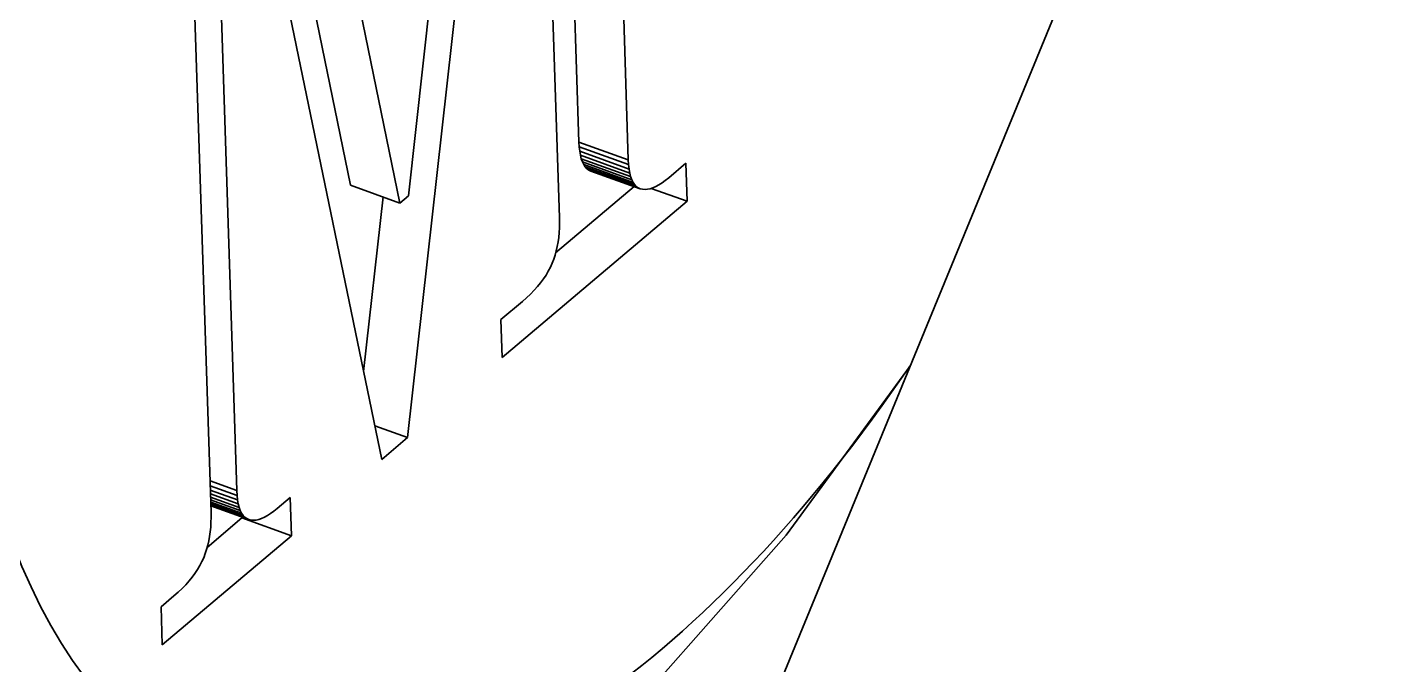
# Model space of a CAD drawing. Header units: millimetres. Extents: x 7914 to 16415, y -883 to 305.
# Drawn here: x 9245.4 to 9251.13, y -313.84 to -311.18 of the extents above; entities that cross this region are included whole.
import ezdxf

# ---------------------------------------------------------------- set-up
doc = ezdxf.new("R2010")
doc.units = ezdxf.units.MM
doc.layers.add('word_dim', color=253, linetype='Continuous')

# ---------------------------------------------------------------- blocks, each defined once
blk = doc.blocks.new('A$C091E3375')
at = {"color": 7, "lineweight": 35}
blk.add_line((96.1386, -33.3804), (72.9484, -89.8149), dxfattribs=at)
at = {"color": 7, "lineweight": 35, "ltscale": 0.101203}
blk.add_line((89.1982, -44.4488), (89.641, -40.425), dxfattribs=at)
at = {"color": 7, "lineweight": 35, "ltscale": 0.094828}
for p, q in [((89.7885, -40.4332), (89.9114, -44.2243)), ((88.3719, -45.7731), (88.2489, -41.982))]:
    blk.add_line(p, q, dxfattribs=at)
at = {"color": 7, "lineweight": 35, "ltscale": 0.09483}
blk.add_line((89.995, -40.5073), (90.118, -44.2984), dxfattribs=at)
at = {"color": 7, "lineweight": 35, "ltscale": 0.086871}
blk.add_line((89.83, -44.5417), (89.7173, -41.0687), dxfattribs=at)
at = {"color": 7, "lineweight": 35, "ltscale": 0.109706}
blk.add_line((89.6813, -41.099), (89.194, -45.4601), dxfattribs=at)
at = {"color": 7, "lineweight": 35, "ltscale": 0.079405}
blk.add_line((88.5249, -41.3675), (89.1622, -44.4792), dxfattribs=at)
at = {"color": 7, "lineweight": 35, "ltscale": 0.073998}
blk.add_line((88.3617, -41.5054), (88.9556, -44.4051), dxfattribs=at)
at = {"color": 7, "lineweight": 35, "ltscale": 0.084072}
blk.add_line((89.086, -45.5514), (88.4058, -42.258), dxfattribs=at)
at = {"color": 7, "lineweight": 35, "ltscale": 0.084882}
blk.add_line((88.3699, -42.2884), (88.4799, -45.6819), dxfattribs=at)
at = {"color": 7, "lineweight": 35, "ltscale": 0.005486}
for p, q in [((90.118, -44.2984), (89.9114, -44.2243)), ((90.1211, -44.3372), (89.9146, -44.263)), ((90.1239, -44.3538), (89.9174, -44.2797)), ((90.1322, -44.3816), (89.9257, -44.3075)), ((90.1377, -44.3929), (89.9312, -44.3187)), ((90.1592, -44.4155), (89.9527, -44.3414)), ((90.1681, -44.4195), (89.9616, -44.3453)), ((89.1622, -44.4792), (88.9556, -44.4051)), ((88.7079, -45.8706), (88.5014, -45.7965))]:
    blk.add_line(p, q, dxfattribs=at)
at = {"color": 7, "lineweight": 35, "ltscale": 0.000507336}
blk.add_line((89.9114, -44.2243), (89.9125, -44.2446), dxfattribs=at)
at = {"color": 7, "lineweight": 35, "ltscale": 0.005489}
for p, q in [((90.1192, -44.3187), (89.9125, -44.2446)), ((90.1277, -44.3687), (89.9211, -44.2945)), ((90.1441, -44.4023), (89.9374, -44.3281)), ((90.1513, -44.4098), (89.9446, -44.3357))]:
    blk.add_line(p, q, dxfattribs=at)
at = {"color": 7, "lineweight": 35, "ltscale": 0.000465243}
for p, q in [((89.9125, -44.2446), (89.9146, -44.263)), ((88.481, -45.7022), (88.4831, -45.7207))]:
    blk.add_line(p, q, dxfattribs=at)
at = {"color": 7, "lineweight": 35, "ltscale": 0.000422437}
blk.add_line((89.9146, -44.263), (89.9174, -44.2797), dxfattribs=at)
at = {"color": 7, "lineweight": 35, "ltscale": 0.000381924}
for p, q in [((89.9174, -44.2797), (89.9211, -44.2945)), ((88.4859, -45.7373), (88.4895, -45.7521))]:
    blk.add_line(p, q, dxfattribs=at)
at = {"color": 7, "lineweight": 35, "ltscale": 0.000345081}
for p, q in [((89.9211, -44.2945), (89.9257, -44.3075)), ((88.4895, -45.7521), (88.4942, -45.7651))]:
    blk.add_line(p, q, dxfattribs=at)
at = {"color": 7, "lineweight": 35, "ltscale": 0.000311178}
blk.add_line((89.9257, -44.3075), (89.9312, -44.3187), dxfattribs=at)
at = {"color": 7, "lineweight": 35, "ltscale": 0.000281854}
blk.add_line((89.9312, -44.3187), (89.9374, -44.3281), dxfattribs=at)
at = {"color": 7, "lineweight": 35, "ltscale": 0.000261188}
blk.add_line((89.9374, -44.3281), (89.9446, -44.3357), dxfattribs=at)
at = {"color": 7, "lineweight": 35, "ltscale": 0.000247268}
for p, q in [((89.9446, -44.3357), (89.9527, -44.3414)), ((88.5131, -45.7933), (88.5212, -45.799))]:
    blk.add_line(p, q, dxfattribs=at)
at = {"color": 7, "lineweight": 35, "ltscale": 0.000243243}
blk.add_line((89.9527, -44.3414), (89.9616, -44.3453), dxfattribs=at)
at = {"color": 7, "lineweight": 35, "ltscale": 0.00050751}
blk.add_line((90.118, -44.2984), (90.1192, -44.3187), dxfattribs=at)
at = {"color": 7, "lineweight": 35, "ltscale": 0.000464913}
blk.add_line((90.1192, -44.3187), (90.1211, -44.3372), dxfattribs=at)
at = {"color": 7, "lineweight": 35, "ltscale": 0.000420932}
for p, q in [((90.1211, -44.3372), (90.1239, -44.3538)), ((88.4831, -45.7207), (88.4859, -45.7373))]:
    blk.add_line(p, q, dxfattribs=at)
at = {"color": 7, "lineweight": 35, "ltscale": 0.002356}
blk.add_line((90.2869, -44.3736), (90.3589, -44.3129), dxfattribs=at)
at = {"color": 7, "lineweight": 35, "ltscale": 0.003979}
blk.add_line((90.3589, -44.3129), (90.3641, -44.4719), dxfattribs=at)
at = {"color": 7, "lineweight": 35, "ltscale": 0.000384146}
blk.add_line((90.1239, -44.3538), (90.1277, -44.3687), dxfattribs=at)
at = {"color": 7, "lineweight": 35, "ltscale": 0.000342627}
blk.add_line((90.1277, -44.3687), (90.1322, -44.3816), dxfattribs=at)
at = {"color": 7, "lineweight": 35, "ltscale": 0.000312548}
blk.add_line((90.1322, -44.3816), (90.1377, -44.3929), dxfattribs=at)
at = {"color": 7, "lineweight": 35, "ltscale": 0.000283551}
for p, q in [((90.1377, -44.3929), (90.1441, -44.4023)), ((88.4996, -45.7764), (88.5059, -45.7858))]:
    blk.add_line(p, q, dxfattribs=at)
at = {"color": 7, "lineweight": 35, "ltscale": 0.000260085}
for p, q in [((90.1441, -44.4023), (90.1513, -44.4098)), ((88.5059, -45.7858), (88.5131, -45.7933))]:
    blk.add_line(p, q, dxfattribs=at)
at = {"color": 7, "lineweight": 35, "ltscale": 0.000361195}
blk.add_line((90.2333, -44.4102), (90.246, -44.4033), dxfattribs=at)
at = {"color": 7, "lineweight": 35, "ltscale": 0.00038772}
blk.add_line((90.246, -44.4033), (90.2591, -44.3949), dxfattribs=at)
at = {"color": 7, "lineweight": 35, "ltscale": 0.000421817}
for p, q in [((90.2591, -44.3949), (90.2728, -44.3851)), ((88.621, -45.7784), (88.6347, -45.7685))]:
    blk.add_line(p, q, dxfattribs=at)
at = {"color": 7, "lineweight": 35, "ltscale": 0.000454684}
for p, q in [((90.2728, -44.3851), (90.2869, -44.3736)), ((88.6347, -45.7685), (88.6488, -45.7571))]:
    blk.add_line(p, q, dxfattribs=at)
at = {"color": 7, "lineweight": 35, "ltscale": 0.018358}
blk.add_line((89.0916, -44.4538), (89.0101, -45.1836), dxfattribs=at)
at = {"color": 7, "lineweight": 35, "ltscale": 0.001178}
blk.add_line((89.1622, -44.4792), (89.1982, -44.4488), dxfattribs=at)
at = {"color": 7, "lineweight": 35, "ltscale": 0.010763}
blk.add_line((90.1427, -44.4103), (89.8138, -44.688), dxfattribs=at)
at = {"color": 7, "lineweight": 35, "ltscale": 0.000244788}
blk.add_line((90.1513, -44.4098), (90.1592, -44.4155), dxfattribs=at)
at = {"color": 7, "lineweight": 35, "ltscale": 0.000243859}
for p, q in [((90.1592, -44.4155), (90.1681, -44.4195)), ((88.5212, -45.799), (88.5301, -45.803))]:
    blk.add_line(p, q, dxfattribs=at)
at = {"color": 7, "lineweight": 35, "ltscale": 0.000247611}
for p, q in [((90.1681, -44.4195), (90.1778, -44.4217)), ((88.5301, -45.803), (88.5397, -45.8052))]:
    blk.add_line(p, q, dxfattribs=at)
at = {"color": 7, "lineweight": 35, "ltscale": 0.000253957}
blk.add_line((90.1778, -44.4217), (90.1879, -44.4225), dxfattribs=at)
at = {"color": 7, "lineweight": 35, "ltscale": 0.000266361}
blk.add_line((90.1879, -44.4225), (90.1985, -44.4216), dxfattribs=at)
at = {"color": 7, "lineweight": 35, "ltscale": 0.000283391}
for p, q in [((90.1985, -44.4216), (90.2096, -44.4194)), ((88.5603, -45.8051), (88.5715, -45.8028))]:
    blk.add_line(p, q, dxfattribs=at)
at = {"color": 7, "lineweight": 35, "ltscale": 0.000305439}
blk.add_line((90.2096, -44.4194), (90.2212, -44.4155), dxfattribs=at)
at = {"color": 7, "lineweight": 35, "ltscale": 0.003991}
blk.add_line((90.3641, -44.4719), (90.2138, -44.418), dxfattribs=at)
at = {"color": 7, "lineweight": 35, "ltscale": 0.000330003}
for p, q in [((90.2212, -44.4155), (90.2333, -44.4102)), ((88.5832, -45.799), (88.5953, -45.7937))]:
    blk.add_line(p, q, dxfattribs=at)
at = {"color": 7, "lineweight": 35, "ltscale": 0.02533}
blk.add_line((90.3641, -44.4719), (89.59, -45.1257), dxfattribs=at)
at = {"color": 7, "lineweight": 35, "ltscale": 0.000512777}
blk.add_line((89.8299, -44.5832), (89.8302, -44.5627), dxfattribs=at)
at = {"color": 7, "lineweight": 35, "ltscale": 0.000524938}
blk.add_line((89.8302, -44.5627), (89.83, -44.5417), dxfattribs=at)
at = {"color": 7, "lineweight": 35, "ltscale": 0.000483807}
blk.add_line((89.824, -44.642), (89.8267, -44.6229), dxfattribs=at)
at = {"color": 7, "lineweight": 35, "ltscale": 0.000493753}
blk.add_line((89.8267, -44.6229), (89.8287, -44.6032), dxfattribs=at)
at = {"color": 7, "lineweight": 35, "ltscale": 0.000501418}
for p, q in [((89.8287, -44.6032), (89.8299, -44.5832)), ((88.3705, -45.8346), (88.3717, -45.8146))]:
    blk.add_line(p, q, dxfattribs=at)
at = {"color": 7, "lineweight": 35, "ltscale": 0.000462792}
blk.add_line((89.8113, -44.6968), (89.8163, -44.679), dxfattribs=at)
at = {"color": 7, "lineweight": 35, "ltscale": 0.000468574}
for p, q in [((89.8163, -44.679), (89.8206, -44.6608)), ((88.3582, -45.9104), (88.3625, -45.8922))]:
    blk.add_line(p, q, dxfattribs=at)
at = {"color": 7, "lineweight": 35, "ltscale": 0.000476174}
for p, q in [((89.8206, -44.6608), (89.824, -44.642)), ((88.3625, -45.8922), (88.3659, -45.8735))]:
    blk.add_line(p, q, dxfattribs=at)
at = {"color": 7, "lineweight": 35, "ltscale": 0.000464078}
for p, q in [((89.7832, -44.7642), (89.7918, -44.7477)), ((88.3251, -45.9957), (88.3337, -45.9792))]:
    blk.add_line(p, q, dxfattribs=at)
at = {"color": 7, "lineweight": 35, "ltscale": 0.000453635}
blk.add_line((89.7918, -44.7477), (89.7991, -44.7311), dxfattribs=at)
at = {"color": 7, "lineweight": 35, "ltscale": 0.000453984}
for p, q in [((89.7991, -44.7311), (89.8056, -44.7142)), ((88.3411, -45.9626), (88.3476, -45.9456))]:
    blk.add_line(p, q, dxfattribs=at)
at = {"color": 7, "lineweight": 35, "ltscale": 0.00045647}
for p, q in [((89.8056, -44.7142), (89.8113, -44.6968)), ((88.3476, -45.9456), (88.3533, -45.9283))]:
    blk.add_line(p, q, dxfattribs=at)
at = {"color": 7, "lineweight": 35, "ltscale": 0.000499268}
blk.add_line((89.7509, -44.8127), (89.7629, -44.7967), dxfattribs=at)
at = {"color": 7, "lineweight": 35, "ltscale": 0.000485414}
for p, q in [((89.7629, -44.7967), (89.7736, -44.7805)), ((88.3047, -46.0281), (88.3155, -46.0119))]:
    blk.add_line(p, q, dxfattribs=at)
at = {"color": 7, "lineweight": 35, "ltscale": 0.000473399}
for p, q in [((89.7736, -44.7805), (89.7832, -44.7642)), ((88.3155, -46.0119), (88.3251, -45.9957))]:
    blk.add_line(p, q, dxfattribs=at)
at = {"color": 7, "lineweight": 35, "ltscale": 0.000562371}
for p, q in [((89.6923, -44.8753), (89.7087, -44.8599)), ((88.2342, -46.1067), (88.2505, -46.0913))]:
    blk.add_line(p, q, dxfattribs=at)
at = {"color": 7, "lineweight": 35, "ltscale": 0.000542769}
blk.add_line((89.7087, -44.8599), (89.7238, -44.8443), dxfattribs=at)
at = {"color": 7, "lineweight": 35, "ltscale": 0.0005283}
blk.add_line((89.7238, -44.8443), (89.738, -44.8286), dxfattribs=at)
at = {"color": 7, "lineweight": 35, "ltscale": 0.000513079}
blk.add_line((89.738, -44.8286), (89.7509, -44.8127), dxfattribs=at)
at = {"color": 7, "lineweight": 35, "ltscale": 0.002944}
blk.add_line((89.5849, -44.9665), (89.6749, -44.8906), dxfattribs=at)
at = {"color": 7, "lineweight": 35, "ltscale": 0.000579625}
for p, q in [((89.6749, -44.8906), (89.6923, -44.8753)), ((88.2167, -46.122), (88.2342, -46.1067))]:
    blk.add_line(p, q, dxfattribs=at)
at = {"color": 7, "lineweight": 35, "ltscale": 0.00398}
for p, q in [((89.59, -45.1257), (89.5849, -44.9665)), ((88.7028, -45.7115), (88.7079, -45.8706)), ((88.1679, -46.3267), (88.1628, -46.1676))]:
    blk.add_line(p, q, dxfattribs=at)
at = {"color": 7, "lineweight": 35, "ltscale": 0.003641}
blk.add_line((89.194, -45.4601), (89.0569, -45.4109), dxfattribs=at)
at = {"color": 7, "lineweight": 35, "ltscale": 0.003535}
blk.add_line((89.194, -45.4601), (89.086, -45.5514), dxfattribs=at)
at = {"color": 7, "lineweight": 35, "ltscale": 0.002983}
blk.add_line((88.4799, -45.6819), (88.3676, -45.6416), dxfattribs=at)
at = {"color": 7, "lineweight": 35, "ltscale": 0.002993}
blk.add_line((88.481, -45.7022), (88.3683, -45.6617), dxfattribs=at)
at = {"color": 7, "lineweight": 35, "ltscale": 0.003035}
blk.add_line((88.4831, -45.7207), (88.3688, -45.6797), dxfattribs=at)
at = {"color": 7, "lineweight": 35, "ltscale": 0.003093}
blk.add_line((88.4859, -45.7373), (88.3694, -45.6955), dxfattribs=at)
at = {"color": 7, "lineweight": 35, "ltscale": 0.003181}
blk.add_line((88.4895, -45.7521), (88.3698, -45.7092), dxfattribs=at)
at = {"color": 7, "lineweight": 35, "ltscale": 0.003294}
blk.add_line((88.4942, -45.7651), (88.3702, -45.7207), dxfattribs=at)
at = {"color": 7, "lineweight": 35, "ltscale": 0.000508859}
blk.add_line((88.4799, -45.6819), (88.481, -45.7022), dxfattribs=at)
at = {"color": 7, "lineweight": 35, "ltscale": 0.001767}
blk.add_line((88.6488, -45.7571), (88.7028, -45.7115), dxfattribs=at)
at = {"color": 7, "lineweight": 35, "ltscale": 0.003427}
blk.add_line((88.4996, -45.7764), (88.3705, -45.73), dxfattribs=at)
at = {"color": 7, "lineweight": 35, "ltscale": 0.003589}
blk.add_line((88.5059, -45.7858), (88.3708, -45.7372), dxfattribs=at)
at = {"color": 7, "lineweight": 35, "ltscale": 0.003777}
blk.add_line((88.5131, -45.7933), (88.3709, -45.7422), dxfattribs=at)
at = {"color": 7, "lineweight": 35, "ltscale": 0.003988}
blk.add_line((88.5212, -45.799), (88.371, -45.7451), dxfattribs=at)
at = {"color": 7, "lineweight": 35, "ltscale": 0.004225}
blk.add_line((88.5301, -45.803), (88.371, -45.7459), dxfattribs=at)
at = {"color": 7, "lineweight": 35, "ltscale": 0.000524982}
blk.add_line((88.3722, -45.7941), (88.3719, -45.7731), dxfattribs=at)
at = {"color": 7, "lineweight": 35, "ltscale": 0.000311219}
blk.add_line((88.4942, -45.7651), (88.4996, -45.7764), dxfattribs=at)
at = {"color": 7, "lineweight": 35, "ltscale": 0.000390294}
blk.add_line((88.6078, -45.7868), (88.621, -45.7784), dxfattribs=at)
at = {"color": 7, "lineweight": 35, "ltscale": 0.004765}
blk.add_line((88.5014, -45.7965), (88.3558, -45.9195), dxfattribs=at)
at = {"color": 7, "lineweight": 35, "ltscale": 0.000493461}
blk.add_line((88.3687, -45.8543), (88.3705, -45.8346), dxfattribs=at)
at = {"color": 7, "lineweight": 35, "ltscale": 0.000512841}
blk.add_line((88.3717, -45.8146), (88.3722, -45.7941), dxfattribs=at)
at = {"color": 7, "lineweight": 35, "ltscale": 0.000253851}
blk.add_line((88.5397, -45.8052), (88.5499, -45.8059), dxfattribs=at)
at = {"color": 7, "lineweight": 35, "ltscale": 0.0002632}
blk.add_line((88.5499, -45.8059), (88.5603, -45.8051), dxfattribs=at)
at = {"color": 7, "lineweight": 35, "ltscale": 0.000308337}
blk.add_line((88.5715, -45.8028), (88.5832, -45.799), dxfattribs=at)
at = {"color": 7, "lineweight": 35, "ltscale": 0.000358517}
blk.add_line((88.5953, -45.7937), (88.6078, -45.7868), dxfattribs=at)
at = {"color": 7, "lineweight": 35, "ltscale": 0.017672}
blk.add_line((88.7079, -45.8706), (88.1679, -46.3267), dxfattribs=at)
at = {"color": 7, "lineweight": 35, "ltscale": 0.00048424}
blk.add_line((88.3659, -45.8735), (88.3687, -45.8543), dxfattribs=at)
at = {"color": 7, "lineweight": 35, "ltscale": 0.000461976}
blk.add_line((88.3533, -45.9283), (88.3582, -45.9104), dxfattribs=at)
at = {"color": 7, "lineweight": 35, "ltscale": 0.000454876}
blk.add_line((88.3337, -45.9792), (88.3411, -45.9626), dxfattribs=at)
at = {"color": 7, "lineweight": 35, "ltscale": 0.00052626}
blk.add_line((88.2658, -46.0757), (88.2798, -46.06), dxfattribs=at)
at = {"color": 7, "lineweight": 35, "ltscale": 0.000513829}
blk.add_line((88.2798, -46.06), (88.2929, -46.0442), dxfattribs=at)
at = {"color": 7, "lineweight": 35, "ltscale": 0.000498673}
blk.add_line((88.2929, -46.0442), (88.3047, -46.0281), dxfattribs=at)
at = {"color": 7, "lineweight": 35, "ltscale": 0.001766}
blk.add_line((88.1628, -46.1676), (88.2167, -46.122), dxfattribs=at)
at = {"color": 7, "lineweight": 35, "ltscale": 0.000544901}
blk.add_line((88.2505, -46.0913), (88.2658, -46.0757), dxfattribs=at)
at = {"color": 7, "lineweight": 35}
blk.add_lwpolyline([(91.299, -45.1595), (90.7785, -45.8684), (89.9073, -46.8559)], dxfattribs=at)
for centre, major_axis, start_param, end_param in [((86.8165, -41.0182), (-1.9925, -5.5533), 3.141605, 6.283197), ((90.1217, -42.2041), (1.6886, 4.7062), 5.046381, 8.54479), ((90.1217, -42.2041), (1.6886, 4.7062), 2.261605, 4.216201)]:
    blk.add_ellipse(centre, major_axis=major_axis, ratio=0.478815, start_param=start_param, end_param=end_param, dxfattribs=at)

msp = doc.modelspace()

# ---------------------------------------------------------------- block references
at = {"layer": 'word_dim', "linetype": 'Continuous', "ltscale": 2}
msp.add_blockref('A$C091E3375', (9157.7924, -267.4349), dxfattribs=at)

doc.saveas('drawing.dxf')
